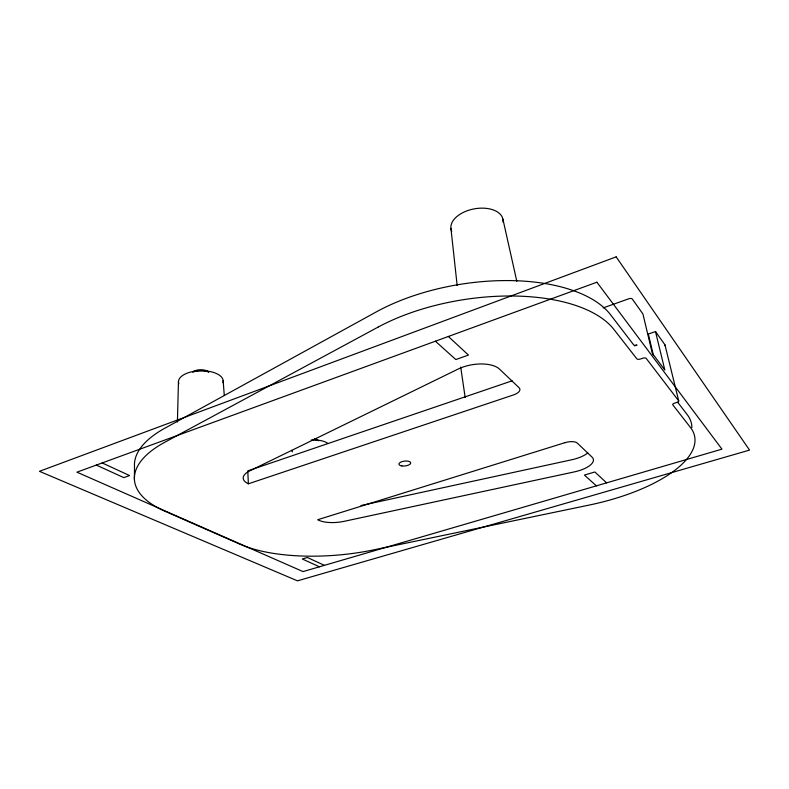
<?xml version="1.0" encoding="UTF-8"?>
<svg xmlns="http://www.w3.org/2000/svg" width="789" height="789" viewBox="0 0 789 789"><rect width="100%" height="100%" fill="white"/><g stroke="black" fill="none" stroke-linecap="round" stroke-linejoin="round"><path stroke-width="1.18" d="M134.416 479.475L134.485 466.112A130.175 54.668 -3.4 0 1 164.95 428.151L376.353 311.872A147.651 71.76 -8.9 0 1 610.676 314.89L633.626 344.813A2.771 1.282 -13.2 0 0 637.039 345.03L634.464 345.898M177.407 422.046L178.462 381.62M603.181 307.897L628.922 298.745A2.702 1.341 -13.9 0 1 632.265 299.011L642.927 313.953L652.306 353.304L664.831 370.051L655.501 331.577L648.321 334.023L653.322 354.981M248.367 483.815L513.609 394.885A10.642 4.852 -9.5 0 0 519.073 387.734L499.476 369.084A27.349 12.89 -8.8 0 0 458.241 369.025L249.709 470.895A24.124 9.833 -3.6 0 0 247.726 483.479L248.367 483.815L247.785 470.875L511.272 381.117A10.573 4.931 -9.6 0 0 512.189 380.781M361.046 505.522L571.976 459.711A22.92 9.152 -10.2 0 0 587.795 452.916M96.307 465.086L123.794 477.611L129.574 475.56L102.185 462.936M319.446 566.798L302.305 558.987L307.355 557.488L324.417 565.348M435.39 341.213L455.815 359.557L468.449 355.07L448.349 336.479M596.395 485.846L584.402 475.077L594.847 471.97L606.613 482.858M677.692 402.232L687.239 414.669A124.366 49.885 -10.2 0 1 691.884 427.569M655.501 331.577L664.89 344.724A2.505 1.144 -13.7 0 1 664.693 345.651M664.979 344.931L678.727 400.95M502.899 219.125L516.825 281.318M460.697 367.053L465.175 397.508M450.933 228.376L457.156 285.45M223.149 380.584L224.254 395.131M314.476 438.743A7.88 3.422 -4.4 0 1 318.194 440.578M312.927 439.522A10.119 4.379 -4.4 0 1 318.717 440.745M192.605 372.083A9.152 4.438 -1 0 1 200.85 369.725A9.152 4.438 -1 0 1 208.789 372.112M193.404 371.974A11.746 5.681 -1 0 1 195.366 371.343M196.431 371.106A11.746 5.681 -1 0 1 205.485 371.126M207.487 371.668A11.746 5.681 -1 0 1 208.395 372.004M292.413 451.87A19.261 8.275 -4.4 0 1 291.693 450.322M311.191 440.006A19.261 8.275 -4.4 0 1 328.046 443.556M178.837 383.72A22.358 10.721 -1.1 0 1 200.386 370.731A22.358 10.721 -1.1 0 1 222.942 382.675M451.772 231.315A26.402 15.563 -10.5 0 1 474.495 208.819A26.402 15.563 -10.5 0 1 503.037 222.192M378.03 327.139L165.069 442.096A130.944 53.662 -3.5 0 0 164.931 511.223L240.211 544.302A118.745 44.914 -5.2 0 0 373.799 549.854L588.959 505.118A125.066 48.928 -10.1 0 0 690.375 427.352L672.79 404.846A2.564 1.055 -12.9 0 1 674.496 403.189L676.913 402.429A2.574 1.065 -12.9 0 0 678.629 400.763L646.23 358.423A2.781 1.253 -13.1 0 0 642.798 358.216L640.293 359.044A2.791 1.262 -13 0 1 636.861 358.837L613.921 329.467A148.648 70.546 -8.8 0 0 378.03 327.139M616.17 256.869L39.45 471.319L297.483 580.842L749.55 450.095L616.17 256.869M596.898 282.215L76.918 472.167L303.035 571.591L721.965 449.148L596.898 282.215M565.042 442.649L317.711 519.724L318.283 520.02A21.895 8.245 -5.2 0 0 344.093 521.342L574.303 471.901A23.049 8.975 -10.1 0 0 592.075 457.147L577.272 443.073A9.557 3.856 -10.3 0 0 565.042 442.649M401.887 465.944A5.937 2.446 -6.6 0 0 410.744 462.946A5.937 2.446 -6.6 0 0 401.867 461.683A5.937 2.446 -6.6 0 0 401.887 465.944"/></g></svg>
